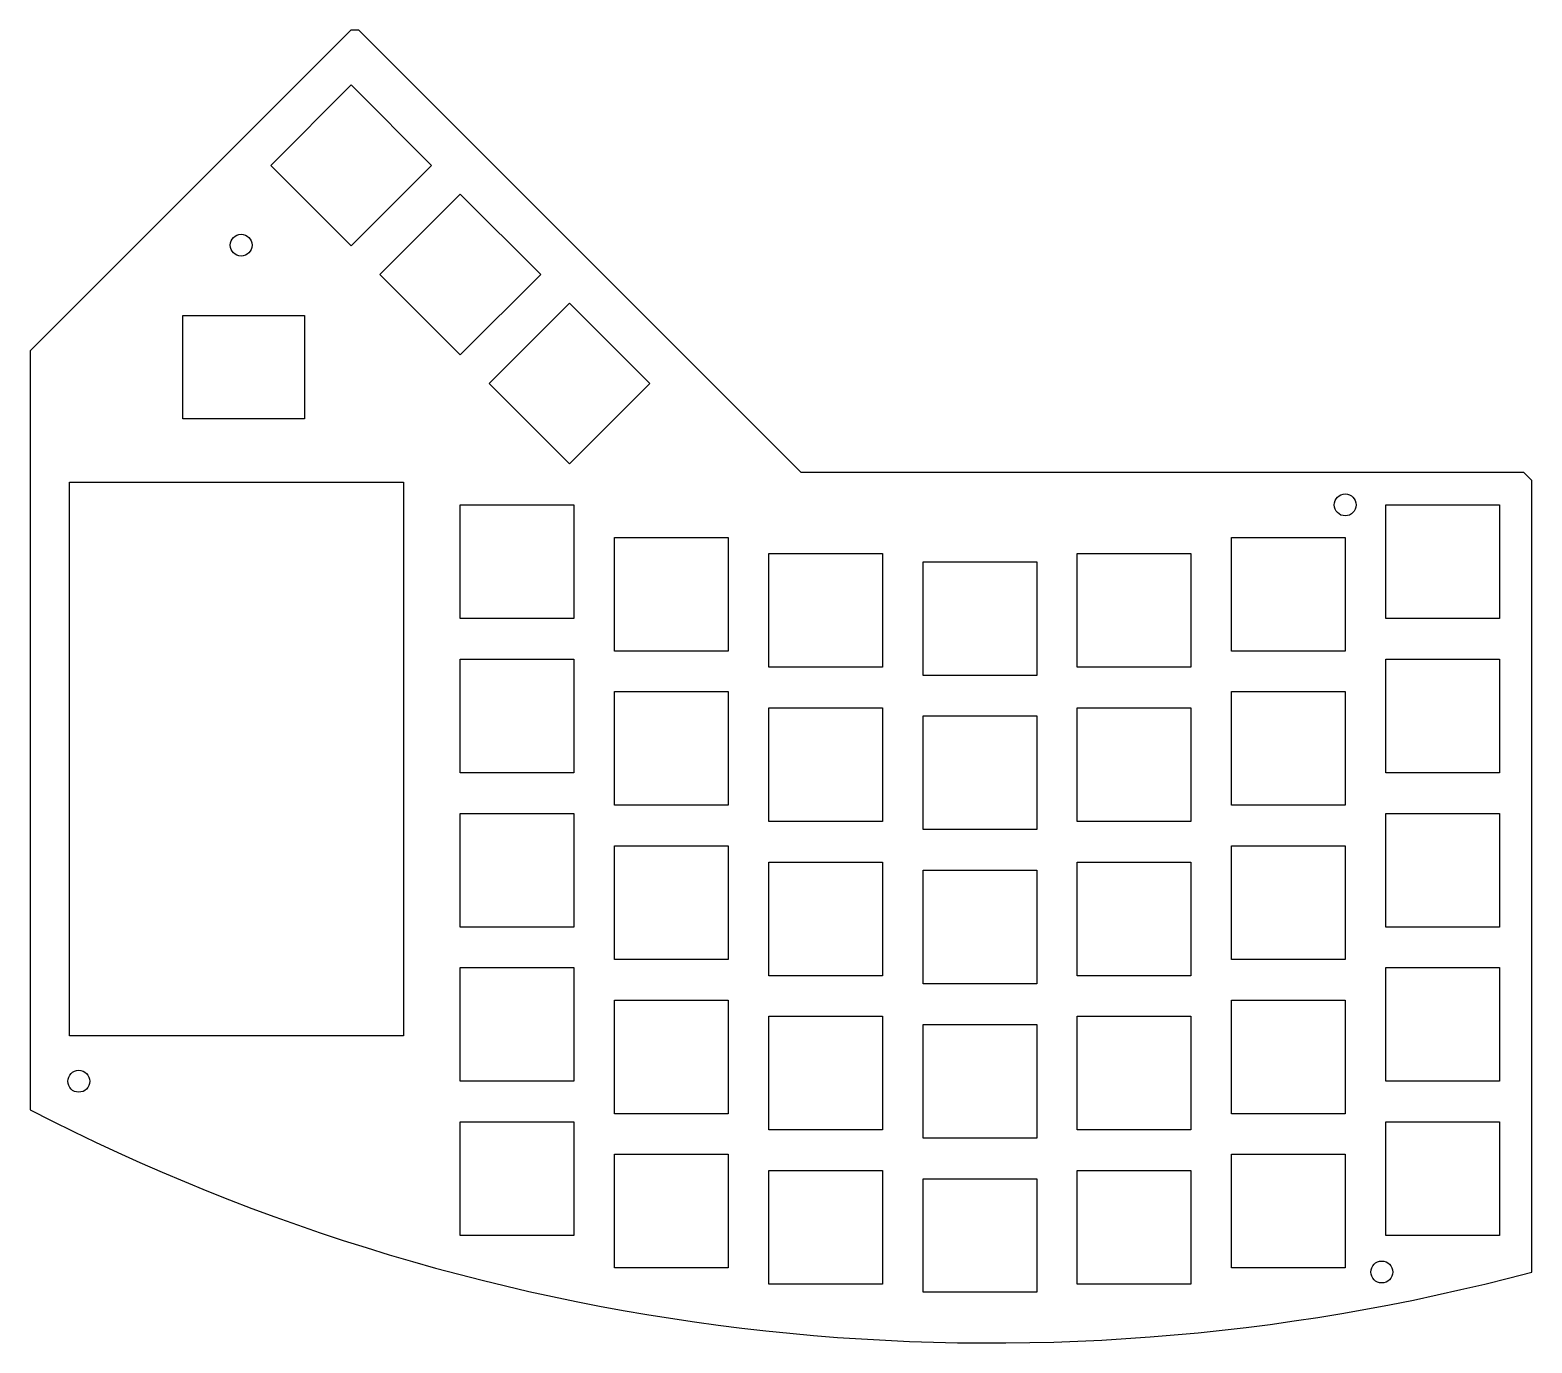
# Model space of a CAD drawing. Header units: inches. Extents: x -10.98 to -3.7, y 0.78 to 7.15.
import ezdxf

# ---------------------------------------------------------------- set-up
doc = ezdxf.new("R2010")
doc.units = ezdxf.units.IN
doc.layers.get('0').update_dxf_attribs({"linetype": 'CONTINUOUS'})

msp = doc.modelspace()

# ---------------------------------------------------------------- linework, layer by layer
msp.add_lwpolyline([(-9.3898, 7.1457), (-9.4291, 7.1457), (-10.9843, 5.5906), (-10.9843, 5), (-10.9843, 1.9094, 0.18642), (-3.7008, 1.122), (-3.7008, 4.9606), (-3.7402, 5), (-7.2441, 5)], format="xyb", close=True)
for points in [[(-9.4266, 6.0996), (-9.8163, 6.4894), (-9.4266, 6.8791), (-9.0368, 6.4894)], [(-8.8976, 5.5707), (-9.2874, 5.9604), (-8.8976, 6.3502), (-8.5079, 5.9604)], [(-9.6526, 5.7608), (-9.6526, 5.2608), (-10.2431, 5.2608), (-10.2431, 5.7608)], [(-8.3687, 5.8212), (-7.979, 5.4315), (-8.3687, 5.0418), (-8.7584, 5.4315)], [(-10.7923, 4.9534), (-9.173, 4.9534), (-9.173, 2.2671), (-10.7923, 2.2671)], [(-8.8976, 4.8425), (-8.3465, 4.8425), (-8.3465, 4.2913), (-8.8976, 4.2913)], [(-3.8583, 4.2913), (-4.4094, 4.2913), (-4.4094, 4.8425), (-3.8583, 4.8425)], [(-8.1496, 4.685), (-7.5984, 4.685), (-7.5984, 4.1339), (-8.1496, 4.1339)], [(-5.1575, 4.1339), (-5.1575, 4.685), (-4.6063, 4.685), (-4.6063, 4.1339)], [(-7.4016, 4.6063), (-6.8504, 4.6063), (-6.8504, 4.0551), (-7.4016, 4.0551)], [(-5.3543, 4.6063), (-5.3543, 4.0551), (-5.9055, 4.0551), (-5.9055, 4.6063)], [(-6.1024, 4.0157), (-6.6535, 4.0157), (-6.6535, 4.5669), (-6.1024, 4.5669)], [(-8.8976, 4.0945), (-8.3465, 4.0945), (-8.3465, 3.5433), (-8.8976, 3.5433)], [(-3.8583, 3.5433), (-4.4094, 3.5433), (-4.4094, 4.0945), (-3.8583, 4.0945)], [(-8.1496, 3.937), (-7.5984, 3.937), (-7.5984, 3.3858), (-8.1496, 3.3858)], [(-5.1575, 3.3858), (-5.1575, 3.937), (-4.6063, 3.937), (-4.6063, 3.3858)], [(-7.4016, 3.8583), (-6.8504, 3.8583), (-6.8504, 3.3071), (-7.4016, 3.3071)], [(-6.1024, 3.2677), (-6.6535, 3.2677), (-6.6535, 3.8189), (-6.1024, 3.8189)], [(-5.3543, 3.8583), (-5.3543, 3.3071), (-5.9055, 3.3071), (-5.9055, 3.8583)], [(-8.8976, 3.3465), (-8.3465, 3.3465), (-8.3465, 2.7953), (-8.8976, 2.7953)], [(-3.8583, 2.7953), (-4.4094, 2.7953), (-4.4094, 3.3465), (-3.8583, 3.3465)], [(-8.1496, 3.189), (-7.5984, 3.189), (-7.5984, 2.6378), (-8.1496, 2.6378)], [(-5.1575, 2.6378), (-5.1575, 3.189), (-4.6063, 3.189), (-4.6063, 2.6378)], [(-7.4016, 3.1102), (-6.8504, 3.1102), (-6.8504, 2.5591), (-7.4016, 2.5591)], [(-6.1024, 2.5197), (-6.6535, 2.5197), (-6.6535, 3.0709), (-6.1024, 3.0709)], [(-5.3543, 3.1102), (-5.3543, 2.5591), (-5.9055, 2.5591), (-5.9055, 3.1102)], [(-8.8976, 2.5984), (-8.3465, 2.5984), (-8.3465, 2.0472), (-8.8976, 2.0472)], [(-3.8583, 2.0472), (-4.4094, 2.0472), (-4.4094, 2.5984), (-3.8583, 2.5984)], [(-8.1496, 2.4409), (-7.5984, 2.4409), (-7.5984, 1.8898), (-8.1496, 1.8898)], [(-5.1575, 1.8898), (-5.1575, 2.4409), (-4.6063, 2.4409), (-4.6063, 1.8898)], [(-7.4016, 2.3622), (-6.8504, 2.3622), (-6.8504, 1.811), (-7.4016, 1.811)], [(-5.3543, 2.3622), (-5.3543, 1.811), (-5.9055, 1.811), (-5.9055, 2.3622)], [(-6.1024, 1.7717), (-6.6535, 1.7717), (-6.6535, 2.3228), (-6.1024, 2.3228)], [(-8.8976, 1.2992), (-8.8976, 1.8504), (-8.3465, 1.8504), (-8.3465, 1.2992)], [(-4.4094, 1.2992), (-4.4094, 1.8504), (-3.8583, 1.8504), (-3.8583, 1.2992)], [(-8.1496, 1.1417), (-8.1496, 1.6929), (-7.5984, 1.6929), (-7.5984, 1.1417)], [(-5.1575, 1.1417), (-5.1575, 1.6929), (-4.6063, 1.6929), (-4.6063, 1.1417)], [(-7.4016, 1.063), (-7.4016, 1.6142), (-6.8504, 1.6142), (-6.8504, 1.063)], [(-5.9055, 1.063), (-5.9055, 1.6142), (-5.3543, 1.6142), (-5.3543, 1.063)], [(-6.6535, 1.0236), (-6.6535, 1.5748), (-6.1024, 1.5748), (-6.1024, 1.0236)]]:
    msp.add_lwpolyline(points, close=True)
for centre in [(-9.9606, 6.1024), (-4.6063, 4.8425), (-10.748, 2.0472), (-4.4291, 1.122)]:
    msp.add_circle(centre, 0.0531)

doc.saveas('drawing.dxf')
